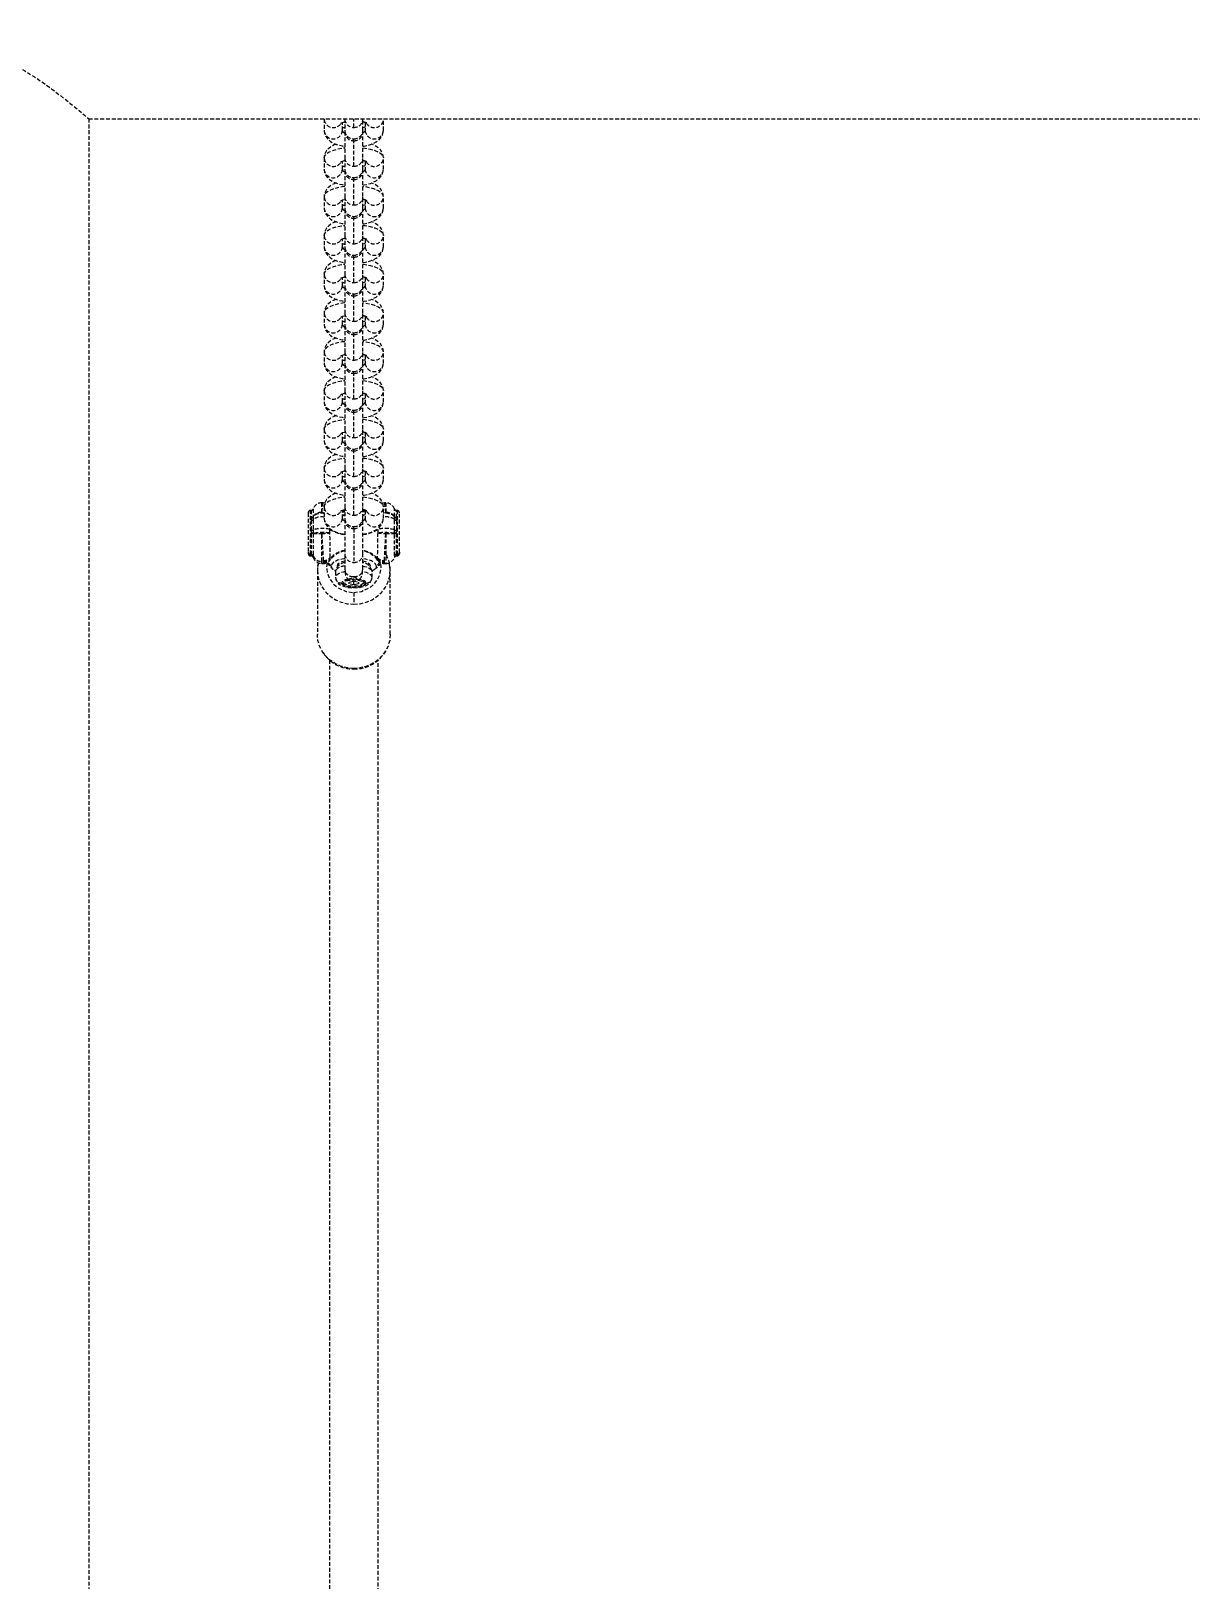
# Model space of a CAD drawing. Header units: millimetres. Extents: x -6713 to 5148, y -2591 to 1587.
# Drawn here: x -958 to -576, y 186 to 696 of the extents above; entities that cross this region are included whole.
import ezdxf

# ---------------------------------------------------------------- set-up
doc = ezdxf.new("R2010")
doc.units = ezdxf.units.MM
doc.linetypes.add('HIDDEN', pattern=[1.905, 1.27, -0.635])
for name, color, linetype in [('DIKOM_ОБЪЕКТ', 7, 'Continuous'), ('DIKOM_РАЗМЕР_ЗОНА', 7, 'Continuous'), ('DIKOM_РАЗМЕР_ОБЪЕКТА', 7, 'Continuous')]:
    doc.layers.add(name, color=color, linetype=linetype)
doc.styles.add('style1', font='arialbd.ttf', dxfattribs={"width": 0.8})
doc.dimstyles.new('1-50', dxfattribs={"dimtxt": 300, "dimasz": 200, "dimexe": 100, "dimexo": 0, "dimgap": 100, "dimtad": 1, "dimtxsty": 'style1', "dimcen": 200, "dimclrd": 7, "dimclre": 7, "dimclrt": 7, "dimadec": 1, "dimazin": 2, "dimtfac": 1, "dimtmove": 0, "dimatfit": 2, "dimfxl": 0, "dimlwd": 25, "dimlwe": 18, "dimarcsym": 0})

# ---------------------------------------------------------------- blocks, each defined once
blk = doc.blocks.new('*D0')
at = {"layer": 'Defpoints', "color": 0, "transparency": 16777216}
for p in [(-5474.61, 1436.5), (3266.41, 1436.5), (3451.12, -1263.5)]:
    blk.add_point(p, dxfattribs=at)
at = {"layer": 'DIKOM_РАЗМЕР_ОБЪЕКТА', "color": 7, "lineweight": 18, "transparency": 16777216}
for p, q in [((3266.41, 1436.5), (-5574.61, 1436.5)), ((3451.12, -1263.5), (-5574.61, -1263.5))]:
    blk.add_line(p, q, dxfattribs=at)
at = {"layer": 'DIKOM_РАЗМЕР_ОБЪЕКТА', "color": 7, "lineweight": 25, "transparency": 16777216}
blk.add_line((-5474.61, -1063.5), (-5474.61, 1236.5), dxfattribs=at)
at = {"layer": 'DIKOM_РАЗМЕР_ОБЪЕКТА', "color": 7, "transparency": 16777216}
for points in [[(-5507.94, 1236.5), (-5441.28, 1236.5), (-5474.61, 1436.5)], [(-5507.94, -1063.5), (-5441.28, -1063.5), (-5474.61, -1263.5)]]:
    blk.add_solid(points, dxfattribs=at)
at = {"layer": 'DIKOM_РАЗМЕР_ОБЪЕКТА', "color": 7, "transparency": 16777216, "insert": (-5753.31, 29.27), "char_height": 300, "attachment_point": 5, "rotation": 90, "style": 'style1'}
blk.add_mtext('{\\fArial|b0|i0|c204|p34;\\H1.16667x;2700}', dxfattribs=at)
blk = doc.blocks.new('*D2')
at = {"layer": 'Defpoints', "color": 0, "transparency": 16777216}
for p in [(-4851.5, 438.4), (5148.5, 234.63), (-4851.5, -2490.97)]:
    blk.add_point(p, dxfattribs=at)
at = {"layer": 'DIKOM_РАЗМЕР_ЗОНА', "color": 7, "lineweight": 18, "transparency": 16777216}
for p, q in [((-4851.5, 438.4), (-4851.5, -2590.97)), ((5148.5, 234.63), (5148.5, -2590.97))]:
    blk.add_line(p, q, dxfattribs=at)
at = {"layer": 'DIKOM_РАЗМЕР_ЗОНА', "color": 7, "lineweight": 25, "transparency": 16777216}
blk.add_line((4948.5, -2490.97), (-4651.5, -2490.97), dxfattribs=at)
at = {"layer": 'DIKOM_РАЗМЕР_ЗОНА', "color": 7, "transparency": 16777216}
for points in [[(-4651.5, -2457.64), (-4651.5, -2524.31), (-4851.5, -2490.97)], [(4948.5, -2457.64), (4948.5, -2524.31), (5148.5, -2490.97)]]:
    blk.add_solid(points, dxfattribs=at)
at = {"layer": 'DIKOM_РАЗМЕР_ЗОНА', "color": 7, "transparency": 16777216, "insert": (187.27, -2212.27), "char_height": 300, "attachment_point": 5, "style": 'style1'}
blk.add_mtext('{\\fArial|b0|i0|c204|p34;\\H1.16667x;10000}', dxfattribs=at)

msp = doc.modelspace()

# ---------------------------------------------------------------- linework, layer by layer
at = {"layer": 'DIKOM_ОБЪЕКТ', "color": 7, "linetype": 'HIDDEN', "lineweight": 15}
for p, q in [((-938.794, 667), (1210.5, 667)), ((-938.794, 667), (-938.794, -494)), ((-861.245, 667), (-861.25, 666.885)), ((-861.25, 666.885), (-861.25, 663.122)), ((-855.25, 663.122), (-855.25, 665.771)), ((-854.5, 666.962), (-854.5, 663.199)), ((-854.5, 663.199), (-854.5, 662.751)), ((-851.5, 664.161), (-851.5, 667)), ((-848.5, 663.199), (-848.5, 666.962)), ((-848.5, 662.751), (-848.5, 663.199)), ((-847.75, 665.77), (-847.75, 663.122)), ((-841.75, 666.885), (-841.755, 667)), ((-841.75, 663.122), (-841.75, 666.885)), ((-854.5, 662.751), (-854.5, 654.186)), ((-851.5, 659.751), (-851.5, 660.398)), ((-851.5, 651.385), (-851.5, 659.747)), ((-848.5, 654.186), (-848.5, 662.751)), ((-861.25, 654.109), (-861.25, 650.346)), ((-855.25, 650.346), (-855.25, 652.995)), ((-854.5, 654.186), (-854.5, 650.423)), ((-848.5, 650.423), (-848.5, 654.186)), ((-847.75, 652.994), (-847.75, 650.346)), ((-841.75, 650.346), (-841.75, 654.109)), ((-854.5, 650.423), (-854.5, 649.975)), ((-854.5, 649.982), (-854.5, 641.41)), ((-848.5, 649.975), (-848.5, 650.423)), ((-848.5, 641.41), (-848.5, 649.996)), ((-851.5, 646.975), (-851.5, 647.622)), ((-851.5, 638.609), (-851.5, 646.971)), ((-861.25, 641.333), (-861.25, 637.57)), ((-855.25, 637.57), (-855.25, 640.22)), ((-854.5, 641.41), (-854.5, 637.647)), ((-854.5, 637.647), (-854.5, 637.199)), ((-848.5, 637.647), (-848.5, 641.41)), ((-848.5, 637.199), (-848.5, 637.647)), ((-847.75, 640.218), (-847.75, 637.57)), ((-841.75, 637.57), (-841.75, 641.333)), ((-854.5, 637.206), (-854.5, 628.634)), ((-851.5, 634.199), (-851.5, 634.847)), ((-851.5, 625.834), (-851.5, 634.195)), ((-848.5, 628.634), (-848.5, 637.22)), ((-861.25, 628.557), (-861.25, 624.794)), ((-855.25, 624.794), (-855.25, 627.444)), ((-854.5, 628.634), (-854.5, 624.872)), ((-848.5, 624.872), (-848.5, 628.634)), ((-847.75, 627.443), (-847.75, 624.794)), ((-841.75, 624.794), (-841.75, 628.557)), ((-854.5, 624.872), (-854.5, 624.423)), ((-854.5, 624.43), (-854.5, 615.859)), ((-848.5, 624.423), (-848.5, 624.872)), ((-848.5, 615.859), (-848.5, 624.445)), ((-851.5, 621.423), (-851.5, 622.071)), ((-851.5, 613.058), (-851.5, 621.42)), ((-861.25, 615.781), (-861.25, 612.018)), ((-855.25, 612.018), (-855.25, 614.668)), ((-854.5, 615.859), (-854.5, 612.096)), ((-854.5, 612.096), (-854.5, 611.647)), ((-848.5, 612.096), (-848.5, 615.859)), ((-848.5, 611.647), (-848.5, 612.096)), ((-847.75, 614.667), (-847.75, 612.018)), ((-841.75, 612.018), (-841.75, 615.781)), ((-854.5, 611.647), (-854.5, 603.083)), ((-851.5, 608.647), (-851.5, 609.295)), ((-851.5, 600.282), (-851.5, 608.644)), ((-848.5, 603.083), (-848.5, 611.647)), ((-861.25, 603.005), (-861.25, 599.243)), ((-855.25, 599.243), (-855.25, 601.892)), ((-854.5, 603.083), (-854.5, 599.32)), ((-848.5, 599.32), (-848.5, 603.083)), ((-847.75, 601.891), (-847.75, 599.243)), ((-841.75, 599.243), (-841.75, 603.005)), ((-854.5, 599.32), (-854.5, 598.872)), ((-854.5, 598.879), (-854.5, 590.307)), ((-848.5, 598.872), (-848.5, 599.32)), ((-848.5, 590.307), (-848.5, 598.893)), ((-851.5, 595.872), (-851.5, 596.519)), ((-851.5, 587.506), (-851.5, 595.868)), ((-861.25, 590.23), (-861.25, 586.467)), ((-855.25, 586.467), (-855.25, 589.116)), ((-854.5, 590.307), (-854.5, 586.544)), ((-854.5, 586.544), (-854.5, 586.096)), ((-848.5, 586.544), (-848.5, 590.307)), ((-848.5, 586.096), (-848.5, 586.544)), ((-847.75, 589.115), (-847.75, 586.467)), ((-841.75, 586.467), (-841.75, 590.23)), ((-854.5, 586.103), (-854.5, 577.531)), ((-851.5, 583.096), (-851.5, 583.743)), ((-851.5, 574.73), (-851.5, 583.092)), ((-848.5, 577.531), (-848.5, 586.117)), ((-861.25, 577.454), (-861.25, 573.691)), ((-855.25, 573.691), (-855.25, 576.34)), ((-854.5, 577.531), (-854.5, 573.768)), ((-848.5, 573.768), (-848.5, 577.531)), ((-847.75, 576.339), (-847.75, 573.691)), ((-841.75, 573.691), (-841.75, 577.454)), ((-854.5, 573.768), (-854.5, 573.32)), ((-854.5, 573.327), (-854.5, 564.755)), ((-848.5, 573.32), (-848.5, 573.768)), ((-848.5, 564.755), (-848.5, 573.341)), ((-851.5, 570.32), (-851.5, 570.968)), ((-851.5, 561.955), (-851.5, 570.316)), ((-861.25, 564.678), (-861.25, 560.915)), ((-855.25, 560.915), (-855.25, 563.565)), ((-854.5, 564.755), (-854.5, 560.992)), ((-848.5, 560.992), (-848.5, 564.755)), ((-847.75, 563.564), (-847.75, 560.915)), ((-841.75, 560.915), (-841.75, 564.678)), ((-854.5, 560.992), (-854.5, 560.544)), ((-854.5, 560.551), (-854.5, 551.979)), ((-851.5, 557.544), (-851.5, 558.192)), ((-851.5, 549.179), (-851.5, 557.541)), ((-848.5, 560.544), (-848.5, 560.992)), ((-848.5, 551.979), (-848.5, 560.566)), ((-861.25, 551.902), (-861.25, 548.139)), ((-854.5, 551.979), (-854.5, 548.217)), ((-848.5, 548.217), (-848.5, 551.979)), ((-841.75, 548.139), (-841.75, 551.902)), ((-855.25, 548.139), (-855.25, 550.789)), ((-854.5, 548.217), (-854.5, 547.768)), ((-854.5, 547.775), (-854.5, 539.204)), ((-848.5, 547.768), (-848.5, 548.217)), ((-848.5, 539.204), (-848.5, 547.79)), ((-847.75, 550.788), (-847.75, 548.139)), ((-851.5, 544.768), (-851.5, 545.416)), ((-851.5, 536.403), (-851.5, 544.765)), ((-866.5, 537.145), (-866.5, 524.17)), ((-865.577, 537.972), (-865.75, 537.972)), ((-865.75, 523.47), (-865.75, 537.972)), ((-865.577, 537.972), (-865.577, 535.569)), ((-865.577, 535.569), (-865.577, 535.52)), ((-865.577, 535.52), (-865.556, 534.692)), ((-864.87, 535.866), (-864.87, 535.909)), ((-864.87, 535.866), (-864.858, 534.971)), ((-861.559, 540.472), (-862.042, 540.472)), ((-862.042, 537.269), (-862.042, 540.472)), ((-861.011, 540.398), (-861.652, 540.472)), ((-861.25, 539.126), (-861.25, 535.364)), ((-855.25, 535.364), (-855.25, 538.013)), ((-854.5, 537.533), (-855.25, 537.259)), ((-854.849, 536.36), (-854.5, 536.438)), ((-854.834, 538.141), (-854.5, 538.135)), ((-854.5, 539.204), (-854.5, 535.441)), ((-848.5, 535.441), (-848.5, 539.204)), ((-848.5, 537.904), (-848.357, 537.836)), ((-848.5, 537.876), (-848.357, 537.836)), ((-848.5, 536.438), (-848.155, 536.36)), ((-848.357, 537.836), (-847.75, 537.773)), ((-847.75, 538.012), (-847.75, 535.364)), ((-841.348, 540.472), (-841.999, 540.397)), ((-841.75, 535.364), (-841.75, 539.126)), ((-841.75, 537.151), (-840.958, 537.269)), ((-840.958, 540.472), (-841.441, 540.472)), ((-840.958, 540.472), (-840.958, 537.269)), ((-838.142, 534.971), (-838.13, 535.866)), ((-838.13, 535.909), (-838.13, 538.404)), ((-838.13, 535.909), (-838.13, 535.866)), ((-837.444, 534.692), (-837.423, 535.52)), ((-837.25, 537.972), (-837.423, 537.972)), ((-837.423, 535.569), (-837.423, 537.972)), ((-837.423, 535.52), (-837.423, 535.569)), ((-837.25, 537.972), (-837.25, 523.47)), ((-836.5, 524.17), (-836.5, 537.145)), ((-865.556, 531.484), (-865.577, 530.431)), ((-865.577, 530.431), (-865.577, 530.365)), ((-864.858, 531.536), (-864.87, 530.416)), ((-864.87, 530.357), (-864.87, 530.416)), ((-859.371, 530.555), (-859.367, 531.718)), ((-854.5, 535.441), (-854.5, 534.992)), ((-854.5, 534.992), (-854.5, 523.646)), ((-851.5, 531.992), (-851.5, 532.64)), ((-851.5, 531.998), (-851.5, 520.846)), ((-848.5, 534.992), (-848.5, 535.441)), ((-848.5, 523.646), (-848.5, 534.992)), ((-843.633, 531.718), (-843.629, 530.555)), ((-838.13, 530.416), (-838.142, 531.536)), ((-838.13, 530.416), (-838.13, 530.357)), ((-837.423, 530.431), (-837.444, 531.484)), ((-837.423, 530.365), (-837.423, 530.431)), ((-865.577, 530.365), (-865.577, 523.47)), ((-862.042, 521.136), (-862.042, 530.329)), ((-840.958, 530.329), (-840.958, 520.472)), ((-838.13, 523.003), (-838.13, 530.357)), ((-837.423, 523.47), (-837.423, 530.365)), ((-866.5, 524.17), (-866.5, 523.745)), ((-865.75, 522.972), (-865.75, 523.47)), ((-865.75, 522.972), (-865.577, 522.972)), ((-865.577, 523.47), (-865.577, 522.972)), ((-862.042, 520.472), (-862.042, 521.136)), ((-862.042, 520.472), (-861.559, 520.472)), ((-861.573, 521.417), (-861.561, 521.136)), ((-861.561, 521.136), (-861.573, 520.903)), ((-859.251, 521.697), (-859.25, 521.717)), ((-859.25, 521.717), (-859.243, 521.947)), ((-859.243, 522.158), (-859.243, 522.45)), ((-859.243, 521.947), (-859.243, 522.158)), ((-854.5, 523.646), (-854.5, 518.7)), ((-848.5, 518.7), (-848.5, 523.646)), ((-843.757, 522.45), (-843.757, 522.158)), ((-843.757, 522.158), (-843.757, 521.947)), ((-843.757, 521.947), (-843.75, 521.718)), ((-843.75, 521.718), (-843.749, 521.698)), ((-841.441, 520.472), (-840.958, 520.472)), ((-841.439, 521.136), (-841.427, 521.417)), ((-841.427, 520.903), (-841.439, 521.136)), ((-839.731, 519.872), (-839.849, 520.694)), ((-838.13, 523.003), (-838.13, 522.476)), ((-837.423, 523.47), (-837.423, 522.972)), ((-837.423, 522.972), (-837.25, 522.972)), ((-837.25, 523.47), (-837.25, 522.972)), ((-836.5, 524.17), (-836.5, 523.745)), ((-863.405, 519.164), (-863.5, 518.251)), ((-863.5, 518.251), (-863.5, 497.108)), ((-857.5, 517.771), (-857.447, 518.056)), ((-857.5, 517.771), (-857.5, 515.904)), ((-854.5, 518.7), (-854.328, 517.8)), ((-848.672, 517.8), (-848.5, 518.7)), ((-846.5, 520.105), (-846.538, 519.884)), ((-846.076, 519.311), (-846, 519.638)), ((-845.554, 518.058), (-845.5, 517.771)), ((-845.5, 515.904), (-845.5, 517.771)), ((-839.5, 518.251), (-839.731, 519.872)), ((-839.5, 497.108), (-839.5, 518.251)), ((-853, 514.347), (-851.5, 514.657)), ((-853, 513.726), (-853, 514.347)), ((-851.5, 513.416), (-853, 513.726)), ((-851.5, 514.657), (-850, 514.347)), ((-851.5, 513.416), (-851.5, 514.657)), ((-850, 513.726), (-851.5, 513.416)), ((-850, 514.347), (-850, 513.726)), ((-859.5, 488.69), (-859.5, 126.353)), ((-843.5, 126.353), (-843.5, 488.624))]:
    msp.add_line(p, q, dxfattribs=at)
at = {"layer": 'DIKOM_ОБЪЕКТ', "color": 7, "linetype": 'HIDDEN', "lineweight": 15, "flags": 128}
for points in [[(-976.794, 688.343), (-973.016, 688.037), (-969.238, 687.141), (-964.364, 685.218), (-959.777, 682.763), (-956.66, 680.814), (-953.719, 678.809), (-950.92, 676.777), (-948.319, 674.797), (-944.856, 672.05), (-941.981, 669.689), (-940.281, 668.263), (-939.177, 667.326), (-938.794, 667)], [(-861.25, 663.203), (-861.25, 663.136), (-861.25, 663.124), (-861.25, 663.123), (-861.25, 663.122), (-861.25, 663.122), (-861.25, 663.122), (-861.25, 663.112), (-861.108, 662.082), (-860.702, 661.121), (-860.053, 660.264), (-859.158, 659.513), (-858.062, 658.902), (-856.627, 658.373), (-855.352, 658.062), (-854.5, 657.92)], [(-855.767, 665.545), (-855.771, 665.541), (-855.576, 665.644), (-855.17, 665.803), (-854.593, 665.968), (-854.5, 665.987)], [(-847.75, 664.237), (-848.11, 664.117), (-848.5, 664.024)], [(-848.5, 657.923), (-848.098, 657.98), (-847.066, 658.189), (-846.036, 658.477), (-845.044, 658.854), (-844.101, 659.345), (-843.24, 659.981), (-842.546, 660.741), (-842.056, 661.608), (-841.79, 662.565), (-841.76, 662.847), (-841.752, 662.986), (-841.751, 663.054), (-841.75, 663.088), (-841.75, 663.105), (-841.75, 663.114), (-841.75, 663.118), (-841.75, 663.12), (-841.75, 663.121), (-841.75, 663.122), (-841.75, 663.122), (-841.75, 663.122), (-841.75, 663.122), (-841.75, 663.122), (-841.75, 663.122), (-841.75, 663.122)], [(-847.75, 663.122), (-847.822, 662.86), (-848.035, 662.607), (-848.382, 662.375), (-848.5, 662.315)], [(-857.305, 658.623), (-857.956, 658.376), (-858.899, 657.885), (-859.76, 657.249), (-860.454, 656.489), (-860.944, 655.622), (-861.21, 654.665), (-861.25, 654.109)], [(-841.75, 654.109), (-841.817, 654.826), (-842.142, 655.815), (-842.715, 656.706), (-843.53, 657.491), (-844.585, 658.157), (-845.601, 658.602), (-845.661, 658.62)], [(-861.25, 654.109), (-861.063, 654.79), (-860.508, 655.446), (-859.607, 656.05), (-858.394, 656.579), (-856.917, 657.014), (-855.231, 657.337), (-854.5, 657.433)], [(-855.767, 652.769), (-855.771, 652.765), (-855.576, 652.868), (-855.17, 653.027), (-854.593, 653.192), (-854.5, 653.211)], [(-848.5, 657.433), (-847.769, 657.337), (-846.083, 657.014), (-844.606, 656.579), (-843.393, 656.05), (-842.492, 655.446), (-841.937, 654.79), (-841.75, 654.109)], [(-861.25, 650.427), (-861.25, 650.36), (-861.25, 650.348), (-861.25, 650.347), (-861.25, 650.346), (-861.25, 650.346), (-861.25, 650.346), (-861.25, 650.337), (-861.108, 649.306), (-860.702, 648.345), (-860.053, 647.488), (-859.158, 646.737), (-858.062, 646.126), (-856.627, 645.597), (-855.352, 645.287), (-854.5, 645.145)], [(-855.25, 650.346), (-855.178, 650.084), (-854.965, 649.832), (-854.618, 649.599), (-854.477, 649.528)], [(-847.75, 651.461), (-848.11, 651.341), (-848.5, 651.248)], [(-848.5, 645.147), (-848.098, 645.204), (-847.066, 645.413), (-846.036, 645.702), (-845.044, 646.078), (-844.101, 646.569), (-843.24, 647.205), (-842.546, 647.965), (-842.056, 648.833), (-841.79, 649.789), (-841.76, 650.071), (-841.752, 650.21), (-841.751, 650.278), (-841.75, 650.313), (-841.75, 650.33), (-841.75, 650.338), (-841.75, 650.342), (-841.75, 650.345), (-841.75, 650.346), (-841.75, 650.346), (-841.75, 650.346), (-841.75, 650.346), (-841.75, 650.346), (-841.75, 650.346), (-841.75, 650.346), (-841.75, 650.346)], [(-857.305, 645.847), (-857.956, 645.6), (-858.899, 645.109), (-859.76, 644.474), (-860.454, 643.713), (-860.944, 642.846), (-861.21, 641.889), (-861.25, 641.333)], [(-854.5, 644.657), (-855.231, 644.561), (-856.917, 644.238), (-858.394, 643.804), (-859.607, 643.274), (-860.508, 642.67), (-861.063, 642.015), (-861.25, 641.333)], [(-841.75, 641.333), (-841.937, 642.015), (-842.492, 642.67), (-843.393, 643.274), (-844.606, 643.804), (-846.083, 644.238), (-847.769, 644.561), (-848.5, 644.657)], [(-841.75, 641.333), (-841.817, 642.05), (-842.142, 643.039), (-842.715, 643.93), (-843.53, 644.715), (-844.585, 645.381), (-845.601, 645.826), (-845.661, 645.844)], [(-861.25, 637.651), (-861.25, 637.584), (-861.25, 637.573), (-861.25, 637.571), (-861.25, 637.57), (-861.25, 637.57), (-861.25, 637.57), (-861.25, 637.561), (-861.108, 636.53), (-860.702, 635.57), (-860.053, 634.712), (-859.158, 633.961), (-858.062, 633.351), (-856.627, 632.822), (-855.352, 632.511), (-854.5, 632.369)], [(-855.767, 639.993), (-855.771, 639.989), (-855.576, 640.092), (-855.17, 640.251), (-854.593, 640.417), (-854.5, 640.436)], [(-847.75, 637.57), (-847.822, 637.308), (-848.035, 637.056), (-848.382, 636.823), (-848.524, 636.752)], [(-847.75, 638.685), (-848.11, 638.565), (-848.5, 638.473)], [(-848.5, 632.372), (-848.098, 632.428), (-847.066, 632.638), (-846.036, 632.926), (-845.044, 633.303), (-844.101, 633.794), (-843.24, 634.429), (-842.546, 635.19), (-842.056, 636.057), (-841.79, 637.014), (-841.76, 637.295), (-841.752, 637.434), (-841.751, 637.503), (-841.75, 637.537), (-841.75, 637.554), (-841.75, 637.562), (-841.75, 637.567), (-841.75, 637.569), (-841.75, 637.57), (-841.75, 637.57), (-841.75, 637.57), (-841.75, 637.57), (-841.75, 637.57), (-841.75, 637.57), (-841.75, 637.571), (-841.75, 637.571)], [(-857.305, 633.072), (-857.956, 632.825), (-858.899, 632.333), (-859.76, 631.698), (-860.454, 630.938), (-860.944, 630.07), (-861.21, 629.113), (-861.25, 628.557)], [(-841.75, 628.557), (-841.817, 629.274), (-842.142, 630.263), (-842.715, 631.155), (-843.53, 631.939), (-844.585, 632.606), (-845.601, 633.05), (-845.661, 633.068)], [(-861.25, 628.557), (-861.063, 629.239), (-860.508, 629.894), (-859.607, 630.498), (-858.394, 631.028), (-856.917, 631.462), (-855.231, 631.785), (-854.5, 631.882)], [(-855.767, 627.217), (-855.771, 627.213), (-855.576, 627.316), (-855.17, 627.475), (-854.593, 627.641), (-854.5, 627.66)], [(-848.5, 631.882), (-847.769, 631.785), (-846.083, 631.462), (-844.606, 631.028), (-843.393, 630.498), (-842.492, 629.894), (-841.937, 629.239), (-841.75, 628.557)], [(-861.25, 624.875), (-861.25, 624.809), (-861.25, 624.797), (-861.25, 624.795), (-861.25, 624.794), (-861.25, 624.794), (-861.25, 624.794), (-861.25, 624.785), (-861.108, 623.754), (-860.702, 622.794), (-860.053, 621.936), (-859.158, 621.185), (-858.062, 620.575), (-856.627, 620.046), (-855.352, 619.735), (-854.5, 619.593)], [(-855.25, 624.794), (-855.178, 624.532), (-854.965, 624.28), (-854.618, 624.048), (-854.477, 623.977)], [(-847.75, 625.91), (-848.11, 625.789), (-848.5, 625.697)], [(-848.5, 619.596), (-848.098, 619.652), (-847.066, 619.862), (-846.036, 620.15), (-845.044, 620.527), (-844.101, 621.018), (-843.24, 621.654), (-842.546, 622.414), (-842.056, 623.281), (-841.79, 624.238), (-841.76, 624.52), (-841.752, 624.658), (-841.751, 624.727), (-841.75, 624.761), (-841.75, 624.778), (-841.75, 624.787), (-841.75, 624.791), (-841.75, 624.793), (-841.75, 624.794), (-841.75, 624.794), (-841.75, 624.794), (-841.75, 624.794), (-841.75, 624.794), (-841.75, 624.794), (-841.75, 624.795), (-841.75, 624.795)], [(-857.305, 620.296), (-857.956, 620.049), (-858.899, 619.558), (-859.76, 618.922), (-860.454, 618.162), (-860.944, 617.295), (-861.21, 616.338), (-861.25, 615.781)], [(-861.25, 615.781), (-861.063, 616.463), (-860.508, 617.118), (-859.607, 617.722), (-858.394, 618.252), (-856.917, 618.687), (-855.231, 619.009), (-854.5, 619.106)], [(-848.5, 619.106), (-847.769, 619.009), (-846.083, 618.687), (-844.606, 618.252), (-843.393, 617.722), (-842.492, 617.118), (-841.937, 616.463), (-841.75, 615.781)], [(-841.75, 615.781), (-841.817, 616.499), (-842.142, 617.487), (-842.715, 618.379), (-843.53, 619.163), (-844.585, 619.83), (-845.601, 620.274), (-845.661, 620.292)], [(-861.25, 612.099), (-861.25, 612.033), (-861.25, 612.021), (-861.25, 612.019), (-861.25, 612.019), (-861.25, 612.018), (-861.25, 612.018), (-861.25, 612.009), (-861.108, 610.978), (-860.702, 610.018), (-860.053, 609.161), (-859.158, 608.409), (-858.062, 607.799), (-856.627, 607.27), (-855.352, 606.959), (-854.5, 606.817)], [(-855.767, 614.442), (-855.771, 614.437), (-855.576, 614.54), (-855.17, 614.699), (-854.593, 614.865), (-854.5, 614.884)], [(-855.25, 612.018), (-855.178, 611.756), (-854.965, 611.504), (-854.618, 611.272), (-854.5, 611.212)], [(-847.75, 613.134), (-848.11, 613.013), (-848.5, 612.921)], [(-848.5, 606.82), (-848.098, 606.876), (-847.066, 607.086), (-846.036, 607.374), (-845.044, 607.751), (-844.101, 608.242), (-843.24, 608.878), (-842.546, 609.638), (-842.056, 610.505), (-841.79, 611.462), (-841.76, 611.744), (-841.752, 611.882), (-841.751, 611.951), (-841.75, 611.985), (-841.75, 612.002), (-841.75, 612.011), (-841.75, 612.015), (-841.75, 612.017), (-841.75, 612.018), (-841.75, 612.018), (-841.75, 612.018), (-841.75, 612.018), (-841.75, 612.018), (-841.75, 612.018), (-841.75, 612.019), (-841.75, 612.019)], [(-857.305, 607.52), (-857.956, 607.273), (-858.899, 606.782), (-859.76, 606.146), (-860.454, 605.386), (-860.944, 604.519), (-861.21, 603.562), (-861.25, 603.005)], [(-841.75, 603.005), (-841.817, 603.723), (-842.142, 604.711), (-842.715, 605.603), (-843.53, 606.388), (-844.585, 607.054), (-845.601, 607.498), (-845.661, 607.517)], [(-854.5, 606.33), (-855.231, 606.234), (-856.917, 605.911), (-858.394, 605.476), (-859.607, 604.947), (-860.508, 604.343), (-861.063, 603.687), (-861.25, 603.005)], [(-855.767, 601.666), (-855.771, 601.662), (-855.576, 601.764), (-855.17, 601.923), (-854.593, 602.089), (-854.5, 602.108)], [(-841.75, 603.005), (-841.937, 603.687), (-842.492, 604.343), (-843.393, 604.947), (-844.606, 605.476), (-846.083, 605.911), (-847.769, 606.234), (-848.5, 606.33)], [(-861.25, 599.323), (-861.25, 599.257), (-861.25, 599.245), (-861.25, 599.244), (-861.25, 599.243), (-861.25, 599.243), (-861.25, 599.242), (-861.25, 599.233), (-861.108, 598.202), (-860.702, 597.242), (-860.053, 596.385), (-859.158, 595.633), (-858.062, 595.023), (-856.627, 594.494), (-855.352, 594.183), (-854.5, 594.041)], [(-847.75, 599.243), (-847.822, 598.98), (-848.035, 598.728), (-848.382, 598.496), (-848.524, 598.425)], [(-847.75, 600.358), (-848.11, 600.238), (-848.5, 600.145)], [(-848.5, 594.044), (-848.098, 594.101), (-847.066, 594.31), (-846.036, 594.598), (-845.044, 594.975), (-844.101, 595.466), (-843.24, 596.102), (-842.546, 596.862), (-842.056, 597.729), (-841.79, 598.686), (-841.76, 598.968), (-841.752, 599.106), (-841.751, 599.175), (-841.75, 599.209), (-841.75, 599.226), (-841.75, 599.235), (-841.75, 599.239), (-841.75, 599.241), (-841.75, 599.242), (-841.75, 599.242), (-841.75, 599.243), (-841.75, 599.243), (-841.75, 599.243), (-841.75, 599.243), (-841.75, 599.243), (-841.75, 599.243)], [(-857.305, 594.744), (-857.956, 594.497), (-858.899, 594.006), (-859.76, 593.37), (-860.454, 592.61), (-860.944, 591.743), (-861.21, 590.786), (-861.25, 590.23)], [(-854.5, 593.554), (-855.231, 593.458), (-856.917, 593.135), (-858.394, 592.7), (-859.607, 592.171), (-860.508, 591.567), (-861.063, 590.911), (-861.25, 590.23)], [(-841.75, 590.23), (-841.937, 590.911), (-842.492, 591.567), (-843.393, 592.171), (-844.606, 592.7), (-846.083, 593.135), (-847.769, 593.458), (-848.5, 593.554)], [(-841.75, 590.23), (-841.817, 590.947), (-842.142, 591.935), (-842.715, 592.827), (-843.53, 593.612), (-844.585, 594.278), (-845.601, 594.723), (-845.661, 594.741)], [(-861.25, 586.548), (-861.25, 586.481), (-861.25, 586.469), (-861.25, 586.468), (-861.25, 586.467), (-861.25, 586.467), (-861.25, 586.467), (-861.25, 586.457), (-861.108, 585.427), (-860.702, 584.466), (-860.053, 583.609), (-859.158, 582.858), (-858.062, 582.247), (-856.627, 581.718), (-855.352, 581.408), (-854.5, 581.265)], [(-855.767, 588.89), (-855.771, 588.886), (-855.576, 588.989), (-855.17, 589.148), (-854.593, 589.313), (-854.5, 589.332)], [(-847.75, 587.582), (-848.11, 587.462), (-848.5, 587.369)], [(-857.305, 581.968), (-857.956, 581.721), (-858.899, 581.23), (-859.76, 580.594), (-860.454, 579.834), (-860.944, 578.967), (-861.21, 578.01), (-861.25, 577.454)], [(-847.75, 586.467), (-847.822, 586.205), (-848.035, 585.952), (-848.382, 585.72), (-848.524, 585.649)], [(-848.5, 581.268), (-848.098, 581.325), (-847.066, 581.534), (-846.036, 581.823), (-845.044, 582.199), (-844.101, 582.69), (-843.24, 583.326), (-842.546, 584.086), (-842.056, 584.954), (-841.79, 585.91), (-841.76, 586.192), (-841.752, 586.331), (-841.751, 586.399), (-841.75, 586.434), (-841.75, 586.451), (-841.75, 586.459), (-841.75, 586.463), (-841.75, 586.465), (-841.75, 586.467), (-841.75, 586.467), (-841.75, 586.467), (-841.75, 586.467), (-841.75, 586.467), (-841.75, 586.467), (-841.75, 586.467), (-841.75, 586.467)], [(-841.75, 577.454), (-841.817, 578.171), (-842.142, 579.16), (-842.715, 580.051), (-843.53, 580.836), (-844.585, 581.502), (-845.601, 581.947), (-845.661, 581.965)], [(-861.25, 577.454), (-861.063, 578.135), (-860.508, 578.791), (-859.607, 579.395), (-858.394, 579.925), (-856.917, 580.359), (-855.231, 580.682), (-854.5, 580.778)], [(-855.767, 576.114), (-855.771, 576.11), (-855.576, 576.213), (-855.17, 576.372), (-854.593, 576.538), (-854.5, 576.557)], [(-848.5, 580.778), (-847.769, 580.682), (-846.083, 580.359), (-844.606, 579.925), (-843.393, 579.395), (-842.492, 578.791), (-841.937, 578.135), (-841.75, 577.454)], [(-861.25, 573.772), (-861.25, 573.705), (-861.25, 573.693), (-861.25, 573.692), (-861.25, 573.691), (-861.25, 573.691), (-861.25, 573.691), (-861.25, 573.682), (-861.108, 572.651), (-860.702, 571.69), (-860.053, 570.833), (-859.158, 570.082), (-858.062, 569.471), (-856.627, 568.942), (-855.352, 568.632), (-854.5, 568.49)], [(-855.25, 573.691), (-855.178, 573.429), (-854.965, 573.177), (-854.618, 572.944), (-854.477, 572.874)], [(-847.75, 574.806), (-848.11, 574.686), (-848.5, 574.594)], [(-848.5, 568.492), (-848.098, 568.549), (-847.066, 568.759), (-846.036, 569.047), (-845.044, 569.423), (-844.101, 569.915), (-843.24, 570.55), (-842.546, 571.31), (-842.056, 572.178), (-841.79, 573.135), (-841.76, 573.416), (-841.752, 573.555), (-841.751, 573.624), (-841.75, 573.658), (-841.75, 573.675), (-841.75, 573.683), (-841.75, 573.688), (-841.75, 573.69), (-841.75, 573.691), (-841.75, 573.691), (-841.75, 573.691), (-841.75, 573.691), (-841.75, 573.691), (-841.75, 573.691), (-841.75, 573.692), (-841.75, 573.692)], [(-857.305, 569.193), (-857.956, 568.946), (-858.899, 568.454), (-859.76, 567.819), (-860.454, 567.059), (-860.944, 566.191), (-861.21, 565.234), (-861.25, 564.678)], [(-861.25, 564.678), (-861.063, 565.36), (-860.508, 566.015), (-859.607, 566.619), (-858.394, 567.149), (-856.917, 567.583), (-855.231, 567.906), (-854.5, 568.003)], [(-848.5, 568.003), (-847.769, 567.906), (-846.083, 567.583), (-844.606, 567.149), (-843.393, 566.619), (-842.492, 566.015), (-841.937, 565.36), (-841.75, 564.678)], [(-841.75, 564.678), (-841.817, 565.395), (-842.142, 566.384), (-842.715, 567.276), (-843.53, 568.06), (-844.585, 568.726), (-845.601, 569.171), (-845.661, 569.189)], [(-855.767, 563.338), (-855.771, 563.334), (-855.576, 563.437), (-855.17, 563.596), (-854.593, 563.762), (-854.5, 563.781)], [(-847.75, 562.031), (-848.11, 561.91), (-848.5, 561.818)], [(-861.25, 560.996), (-861.25, 560.93), (-861.25, 560.918), (-861.25, 560.916), (-861.25, 560.915), (-861.25, 560.915), (-861.25, 560.915), (-861.25, 560.906), (-861.108, 559.875), (-860.702, 558.915), (-860.053, 558.057), (-859.158, 557.306), (-858.062, 556.696), (-856.627, 556.167), (-855.352, 555.856), (-854.5, 555.714)], [(-857.305, 556.417), (-857.956, 556.17), (-858.899, 555.679), (-859.76, 555.043), (-860.454, 554.283), (-860.944, 553.415), (-861.21, 552.459), (-861.25, 551.902)], [(-855.25, 560.915), (-855.178, 560.653), (-854.965, 560.401), (-854.618, 560.169), (-854.477, 560.098)], [(-848.5, 555.717), (-848.098, 555.773), (-847.066, 555.983), (-846.036, 556.271), (-845.044, 556.648), (-844.101, 557.139), (-843.24, 557.775), (-842.546, 558.535), (-842.056, 559.402), (-841.79, 560.359), (-841.76, 560.64), (-841.752, 560.779), (-841.751, 560.848), (-841.75, 560.882), (-841.75, 560.899), (-841.75, 560.907), (-841.75, 560.912), (-841.75, 560.914), (-841.75, 560.915), (-841.75, 560.915), (-841.75, 560.915), (-841.75, 560.915), (-841.75, 560.915), (-841.75, 560.915), (-841.75, 560.916), (-841.75, 560.916)], [(-841.75, 551.902), (-841.817, 552.62), (-842.142, 553.608), (-842.715, 554.5), (-843.53, 555.284), (-844.585, 555.951), (-845.601, 556.395), (-845.661, 556.413)], [(-861.25, 551.902), (-861.063, 552.584), (-860.508, 553.239), (-859.607, 553.843), (-858.394, 554.373), (-856.917, 554.807), (-855.231, 555.13), (-854.5, 555.227)], [(-855.767, 550.562), (-855.771, 550.558), (-855.576, 550.661), (-855.17, 550.82), (-854.593, 550.986), (-854.5, 551.005)], [(-848.5, 555.227), (-847.769, 555.13), (-846.083, 554.807), (-844.606, 554.373), (-843.393, 553.843), (-842.492, 553.239), (-841.937, 552.584), (-841.75, 551.902)], [(-861.25, 548.22), (-861.25, 548.154), (-861.25, 548.142), (-861.25, 548.14), (-861.25, 548.14), (-861.25, 548.139), (-861.25, 548.139), (-861.25, 548.13), (-861.108, 547.099), (-860.702, 546.139), (-860.053, 545.282), (-859.158, 544.53), (-858.062, 543.92), (-856.627, 543.391), (-855.352, 543.08), (-854.5, 542.938)], [(-855.25, 548.139), (-855.178, 547.877), (-854.965, 547.625), (-854.618, 547.393), (-854.477, 547.322)], [(-847.75, 549.255), (-848.11, 549.134), (-848.5, 549.042)], [(-848.382, 542.957), (-848.098, 542.997), (-847.066, 543.207), (-846.036, 543.495), (-845.044, 543.872), (-844.101, 544.363), (-843.24, 544.999), (-842.546, 545.759), (-842.056, 546.626), (-841.79, 547.583), (-841.76, 547.865), (-841.752, 548.003), (-841.751, 548.072), (-841.75, 548.106), (-841.75, 548.123), (-841.75, 548.132), (-841.75, 548.136), (-841.75, 548.138), (-841.75, 548.139), (-841.75, 548.139), (-841.75, 548.139), (-841.75, 548.139), (-841.75, 548.139), (-841.75, 548.139), (-841.75, 548.14), (-841.75, 548.14)], [(-857.305, 543.641), (-857.956, 543.394), (-858.899, 542.903), (-859.76, 542.267), (-860.454, 541.507), (-860.944, 540.64), (-861.21, 539.683), (-861.25, 539.126)], [(-861.25, 539.126), (-861.063, 539.808), (-860.508, 540.464), (-859.607, 541.068), (-858.394, 541.597), (-856.917, 542.032), (-855.231, 542.354), (-854.5, 542.451)], [(-848.5, 542.451), (-847.769, 542.354), (-846.083, 542.032), (-844.606, 541.597), (-843.393, 541.068), (-842.492, 540.464), (-841.937, 539.808), (-841.75, 539.126)], [(-841.75, 539.126), (-841.817, 539.844), (-842.142, 540.832), (-842.715, 541.724), (-843.53, 542.508), (-844.585, 543.175), (-845.601, 543.619), (-845.661, 543.638)], [(-862.042, 537.269), (-861.631, 537.226), (-861.25, 537.152)], [(-855.767, 537.787), (-855.771, 537.783), (-855.576, 537.885), (-855.17, 538.044), (-854.593, 538.21), (-854.5, 538.229)], [(-855.25, 537.628), (-854.945, 537.741), (-854.5, 537.876)], [(-854.346, 536.317), (-854.685, 536.355), (-855.25, 536.554)], [(-847.75, 536.554), (-848.315, 536.355), (-848.655, 536.317)], [(-847.75, 536.479), (-848.11, 536.358), (-848.435, 536.282)], [(-847.75, 537.356), (-847.806, 537.388), (-848.371, 537.552)], [(-848.357, 537.836), (-847.876, 537.677), (-847.75, 537.628)], [(-840.958, 537.269), (-841.105, 539.027), (-841.24, 540.122), (-841.347, 540.459)], [(-865.556, 534.692), (-865.54, 533.154), (-865.556, 531.484)], [(-864.858, 534.971), (-864.849, 533.318), (-864.858, 531.536)], [(-861.25, 535.444), (-861.25, 535.378), (-861.25, 535.366), (-861.25, 535.365), (-861.25, 535.364), (-861.25, 535.364), (-861.25, 535.363), (-861.25, 535.354), (-861.108, 534.323), (-860.702, 533.363), (-860.053, 532.506), (-859.158, 531.754), (-858.062, 531.144), (-856.627, 530.615), (-855.352, 530.304), (-854.5, 530.162)], [(-855.25, 535.364), (-855.178, 535.101), (-854.965, 534.849), (-854.618, 534.617), (-854.5, 534.557)], [(-848.5, 530.165), (-848.098, 530.221), (-847.066, 530.431), (-846.036, 530.719), (-845.044, 531.096), (-844.101, 531.587), (-843.24, 532.223), (-842.546, 532.983), (-842.056, 533.85), (-841.79, 534.807), (-841.76, 535.089), (-841.752, 535.227), (-841.751, 535.296), (-841.75, 535.33), (-841.75, 535.347), (-841.75, 535.356), (-841.75, 535.36), (-841.75, 535.362), (-841.75, 535.363), (-841.75, 535.363), (-841.75, 535.363), (-841.75, 535.363), (-841.75, 535.364), (-841.75, 535.364), (-841.75, 535.364), (-841.75, 535.364)], [(-838.142, 531.536), (-838.151, 533.33), (-838.142, 534.971)], [(-837.444, 534.692), (-837.46, 533.165), (-837.444, 531.484)], [(-862.042, 530.329), (-861.895, 527.577), (-861.76, 525.052), (-861.649, 522.948), (-861.573, 521.417)], [(-841.427, 521.417), (-841.351, 522.939), (-841.24, 525.046), (-841.105, 527.574), (-840.958, 530.329)], [(-863.187, 520.734), (-863.267, 520.49), (-863.405, 519.164)], [(-861.573, 520.903), (-861.649, 520.473), (-861.655, 520.492)], [(-860.319, 520.676), (-860.5, 519.327), (-860.223, 517.258), (-859.441, 515.373), (-858.281, 513.802), (-856.9, 512.605), (-854.02, 511.26), (-851.5, 510.924)], [(-860.319, 520.676), (-859.495, 519.586), (-858.252, 518.468)], [(-854.5, 522.084), (-854.785, 522.054), (-856.832, 521.528), (-858.277, 520.789), (-858.958, 519.921), (-859, 519.638)], [(-854.5, 521.29), (-855.389, 521.032), (-856.263, 520.624), (-856.813, 520.148), (-857, 519.638), (-856.939, 519.345)], [(-856.438, 519.823), (-856.453, 519.861), (-856.453, 520.349), (-856.31, 520.594)], [(-851.5, 510.924), (-848.98, 511.26), (-846.1, 512.605), (-844.719, 513.802), (-843.559, 515.373), (-842.777, 517.258), (-842.5, 519.327), (-842.682, 520.685)], [(-844, 519.638), (-844.423, 520.528), (-845.643, 521.317), (-847.524, 521.917), (-848.5, 522.061)], [(-846, 519.638), (-846.187, 520.148), (-846.737, 520.624), (-847.611, 521.032), (-848.5, 521.29)], [(-846.69, 520.594), (-846.685, 520.588), (-846.5, 520.105)], [(-841.345, 520.49), (-841.351, 520.473), (-841.427, 520.903)], [(-863.5, 518.251), (-863.318, 516.306), (-862.776, 514.42), (-861.892, 512.65), (-860.693, 511.05), (-859.213, 509.669), (-857.5, 508.549), (-855.604, 507.724), (-853.584, 507.219), (-851.5, 507.048)], [(-859, 519.638), (-858.577, 518.748), (-857.452, 518.021)], [(-854.328, 517.8), (-855.015, 517.646), (-855.637, 517.461), (-856.184, 517.247), (-856.646, 517.009), (-857.015, 516.751), (-857.283, 516.477), (-857.445, 516.193), (-857.5, 515.904)], [(-857.5, 515.904), (-857.434, 515.333), (-857.118, 514.561), (-856.572, 513.903), (-855.815, 513.369), (-854.916, 512.977), (-854.095, 512.745), (-853.413, 512.615), (-852.679, 512.524), (-851.5, 512.47)], [(-853.386, 515.301), (-854.244, 515.08), (-854.931, 514.774), (-855.36, 514.412), (-855.5, 514.037)], [(-848, 514.037), (-848.19, 514.444), (-848.738, 514.807), (-849.586, 515.087), (-850.641, 515.253), (-851.789, 515.287), (-852.906, 515.185), (-853.87, 514.959), (-854.578, 514.634), (-854.952, 514.243), (-854.952, 513.83), (-854.578, 513.44), (-853.87, 513.114), (-852.906, 512.888), (-851.789, 512.787), (-850.641, 512.821), (-849.586, 512.987), (-848.738, 513.266), (-848.19, 513.629), (-848, 514.037)], [(-851.5, 507.048), (-849.416, 507.219), (-847.396, 507.724), (-845.5, 508.549), (-843.787, 509.669), (-842.307, 511.05), (-841.108, 512.65), (-840.224, 514.42), (-839.682, 516.306), (-839.5, 518.251)], [(-851.5, 512.47), (-850.193, 512.536), (-849.69, 512.599), (-848.899, 512.747), (-848.154, 512.953), (-847.427, 513.244), (-846.739, 513.65), (-846.148, 514.193), (-845.731, 514.847), (-845.519, 515.594), (-845.5, 515.904)], [(-847.5, 514.037), (-847.64, 514.412), (-848.069, 514.774), (-848.756, 515.08), (-849.614, 515.301)], [(-845.5, 515.904), (-845.555, 516.193), (-845.717, 516.477), (-845.985, 516.751), (-846.354, 517.009), (-846.816, 517.247), (-847.363, 517.461), (-847.985, 517.646), (-848.672, 517.8)], [(-848.5, 519.633), (-847.985, 519.514), (-847.363, 519.328), (-846.816, 519.115), (-846.354, 518.876), (-845.985, 518.618), (-845.717, 518.344), (-845.555, 518.06), (-845.554, 518.058)], [(-845.604, 518.036), (-844.723, 518.487), (-844.042, 519.356), (-844, 519.638)], [(-855.5, 514.037), (-855.34, 513.635), (-854.7, 513.177), (-854.13, 512.957), (-853.382, 512.772), (-852.485, 512.647), (-851.5, 512.603), (-850.515, 512.647), (-849.618, 512.772), (-848.87, 512.957), (-848.3, 513.177), (-847.66, 513.635), (-847.5, 514.037)], [(-848.5, 514.037), (-848.681, 513.669), (-849.202, 513.346), (-850, 513.106), (-850.979, 512.978), (-852.021, 512.978), (-853, 513.106), (-853.798, 513.346), (-854.319, 513.669), (-854.5, 514.037), (-854.319, 514.404), (-853.798, 514.728), (-853, 514.968), (-852.021, 515.095), (-850.979, 515.095), (-850, 514.968), (-849.202, 514.728), (-848.681, 514.404), (-848.5, 514.037)], [(-851.5, 485.905), (-853.584, 486.075), (-855.604, 486.58), (-857.5, 487.406), (-859.213, 488.526), (-860.693, 489.907), (-861.892, 491.506), (-862.776, 493.276), (-863.318, 495.162), (-863.5, 497.108)], [(-839.5, 497.108), (-839.682, 495.162), (-840.224, 493.276), (-841.108, 491.506), (-842.307, 489.907), (-843.787, 488.526), (-845.5, 487.406), (-847.396, 486.58), (-849.416, 486.075), (-851.5, 485.905)]]:
    msp.add_lwpolyline(points, dxfattribs=at)
at = {"layer": 'DIKOM_ОБЪЕКТ', "color": 7, "linetype": 'HIDDEN', "lineweight": 15}
for centre, radius, start, end in [((-858.233, 667.145), 3.069, 190.60376, 327.05576), ((-858.253, 663.353), 3.012, 185.55334, 355.58978), ((-853.671, 668.261), 4.323, 248.58079, 258.94708), ((-854.109, 663.474), 1.223, 201.11347, 251.37237), ((-851.6, 667.079), 2.919, 186.66978, 271.96829), ((-851.352, 667.03), 2.873, 267.0481, 353.03914), ((-849.197, 661.979), 4.07, 60.92494, 80.13581), ((-844.753, 663.353), 3.012, 185.55334, 355.58978), ((-844.767, 667.145), 3.069, 212.84089, 349.40105), ((-851.648, 663.268), 2.873, 186.96086, 272.9519), ((-851.499, 662.751), 3.002, 180.95946, 271.62748), ((-851.4, 663.316), 2.919, 268.03171, 353.33022), ((-851.5, 662.751), 3, 270, 0), ((-858.233, 654.369), 3.069, 190.60376, 327.05576), ((-851.6, 654.303), 2.919, 186.66978, 271.96829), ((-851.352, 654.255), 2.873, 267.0481, 353.03914), ((-849.197, 649.203), 4.07, 60.92494, 80.13581), ((-844.767, 654.369), 3.069, 212.84089, 349.40105), ((-858.253, 650.577), 3.012, 185.55334, 355.58978), ((-853.671, 655.485), 4.323, 248.58079, 258.94708), ((-851.648, 650.492), 2.873, 186.96086, 272.9519), ((-851.499, 649.975), 3.002, 180.95946, 271.62748), ((-851.4, 650.54), 2.919, 268.03171, 353.33022), ((-851.5, 649.975), 3, 270, 0), ((-848.902, 650.706), 1.239, 287.37388, 338.48199), ((-844.753, 650.577), 3.012, 185.55334, 355.58978), ((-858.233, 641.593), 3.069, 190.60377, 327.05557), ((-858.253, 637.802), 3.012, 185.55334, 355.58978), ((-853.671, 642.709), 4.323, 248.58079, 258.94708), ((-851.6, 641.527), 2.919, 186.66978, 271.96829), ((-851.352, 641.479), 2.873, 267.0481, 353.03914), ((-849.197, 636.427), 4.07, 60.92494, 80.13581), ((-844.753, 637.802), 3.012, 185.55334, 355.58978), ((-844.767, 641.593), 3.069, 212.84089, 349.40105), ((-854.098, 637.93), 1.238, 201.5084, 252.59679), ((-851.648, 637.716), 2.873, 186.96086, 272.9519), ((-851.499, 637.2), 3.002, 180.95946, 271.62748), ((-851.4, 637.764), 2.919, 268.03171, 353.33022), ((-851.5, 637.199), 3, 270, 0), ((-858.233, 628.818), 3.069, 190.60376, 327.05576), ((-851.6, 628.751), 2.919, 186.66978, 271.96829), ((-851.352, 628.703), 2.873, 267.0481, 353.03914), ((-849.197, 623.651), 4.07, 60.92494, 80.13581), ((-844.767, 628.818), 3.069, 212.84089, 349.40105), ((-858.253, 625.026), 3.012, 185.55334, 355.58978), ((-853.671, 629.933), 4.323, 248.58079, 258.94708), ((-851.648, 624.94), 2.873, 186.96086, 272.9519), ((-851.499, 624.424), 3.002, 180.95946, 271.62748), ((-851.4, 624.989), 2.919, 268.03171, 353.33022), ((-851.5, 624.423), 3, 270, 0), ((-848.902, 625.155), 1.239, 287.37388, 338.48199), ((-844.753, 625.026), 3.012, 185.55334, 355.58978), ((-858.233, 616.042), 3.069, 190.60376, 327.05576), ((-858.253, 612.25), 3.012, 185.55334, 355.58978), ((-853.671, 617.158), 4.323, 248.58079, 258.94708), ((-851.6, 615.976), 2.919, 186.66978, 271.96829), ((-851.352, 615.927), 2.873, 267.0481, 353.03914), ((-849.197, 610.875), 4.07, 60.92494, 80.13581), ((-844.753, 612.25), 3.012, 185.55334, 355.58978), ((-844.767, 616.042), 3.069, 212.84089, 349.40105), ((-851.648, 612.164), 2.873, 186.96086, 272.9519), ((-851.499, 611.648), 3.002, 180.95946, 271.62748), ((-851.4, 612.213), 2.919, 268.03171, 353.33022), ((-851.5, 611.647), 3, 270, 0), ((-848.891, 612.371), 1.223, 288.62763, 338.88653), ((-858.233, 603.266), 3.069, 190.60376, 327.05576), ((-851.6, 603.2), 2.919, 186.66978, 271.96829), ((-851.352, 603.151), 2.873, 267.0481, 353.03914), ((-849.197, 598.1), 4.07, 60.92494, 80.13581), ((-844.767, 603.266), 3.069, 212.84089, 349.40105), ((-858.253, 599.474), 3.012, 185.55334, 355.58978), ((-853.671, 604.382), 4.323, 248.58079, 258.94708), ((-854.098, 599.603), 1.238, 201.5084, 252.59679), ((-851.648, 599.389), 2.873, 186.96086, 272.9519), ((-851.499, 598.872), 3.002, 180.95946, 271.62748), ((-851.4, 599.437), 2.919, 268.03171, 353.33022), ((-851.5, 598.872), 3, 270, 0), ((-844.753, 599.474), 3.012, 185.55334, 355.58978), ((-858.233, 590.49), 3.069, 190.60376, 327.05576), ((-853.671, 591.606), 4.323, 248.58079, 258.94708), ((-851.6, 590.424), 2.919, 186.66978, 271.96829), ((-851.352, 590.376), 2.873, 267.0481, 353.03914), ((-849.197, 585.324), 4.07, 60.92494, 80.13581), ((-844.767, 590.49), 3.069, 212.84089, 349.40105), ((-858.253, 586.698), 3.012, 185.55334, 355.58978), ((-854.098, 586.827), 1.238, 201.5084, 252.59679), ((-851.648, 586.613), 2.873, 186.96086, 272.9519), ((-851.499, 586.096), 3.002, 180.95946, 271.62748), ((-851.4, 586.661), 2.919, 268.03171, 353.33022), ((-851.5, 586.096), 3, 270, 0), ((-844.753, 586.698), 3.012, 185.55334, 355.58978), ((-858.233, 577.714), 3.069, 190.60376, 327.05576), ((-851.6, 577.648), 2.919, 186.66978, 271.96829), ((-851.352, 577.6), 2.873, 267.0481, 353.03914), ((-849.197, 572.548), 4.07, 60.92494, 80.13581), ((-844.767, 577.714), 3.069, 212.84089, 349.40105), ((-858.253, 573.923), 3.012, 185.55334, 355.58978), ((-853.671, 578.83), 4.323, 248.58079, 258.94708), ((-851.648, 573.837), 2.873, 186.96086, 272.9519), ((-851.499, 573.321), 3.002, 180.95946, 271.62748), ((-851.4, 573.885), 2.919, 268.03171, 353.33022), ((-851.5, 573.32), 3, 270, 0), ((-848.902, 574.051), 1.239, 287.37388, 338.48199), ((-844.753, 573.923), 3.012, 185.55334, 355.58978), ((-858.233, 564.939), 3.069, 190.60376, 327.05576), ((-853.671, 566.054), 4.323, 248.58079, 258.94708), ((-851.6, 564.872), 2.919, 186.66978, 271.96829), ((-851.352, 564.824), 2.873, 267.0481, 353.03914), ((-849.197, 559.772), 4.07, 60.92494, 80.13581), ((-844.767, 564.938), 3.069, 212.84089, 349.40105), ((-858.253, 561.147), 3.012, 185.55334, 355.58978), ((-851.648, 561.061), 2.873, 186.96086, 272.9519), ((-851.499, 560.545), 3.002, 180.95946, 271.62748), ((-851.4, 561.109), 2.919, 268.03171, 353.33022), ((-851.5, 560.544), 3, 270, 0), ((-848.902, 561.276), 1.239, 287.37388, 338.48199), ((-844.753, 561.147), 3.012, 185.55334, 355.58978), ((-858.233, 552.163), 3.069, 190.60376, 327.05576), ((-851.6, 552.096), 2.919, 186.66978, 271.96829), ((-851.352, 552.048), 2.873, 267.0481, 353.03914), ((-849.197, 546.996), 4.07, 60.92494, 80.13581), ((-844.767, 552.163), 3.069, 212.84089, 349.40105), ((-858.253, 548.371), 3.012, 185.55334, 355.58978), ((-853.671, 553.279), 4.323, 248.58079, 258.94708), ((-851.648, 548.285), 2.873, 186.96086, 272.9519), ((-851.499, 547.769), 3.002, 180.95946, 271.62748), ((-851.4, 548.334), 2.919, 268.03171, 353.33022), ((-851.5, 547.768), 3, 270, 0), ((-848.902, 548.5), 1.239, 287.37388, 338.48199), ((-844.753, 548.371), 3.012, 185.55334, 355.58978), ((-837.442, 536.105), 24.627, 169.44557, 177.29267), ((-865.75, 537.222), 0.75, 90, 180), ((-865.577, 538.722), 0.75, 269.99988, 340.52865), ((-865.513, 536.37), 0.803, 265.38598, 323.10661), ((-865.523, 536.336), 0.817, 266.24945, 323.08138), ((-862.042, 537.473), 2.999, 89.99626, 160.55958), ((-862.3, 534.067), 3.212, 85.40116, 143.15935), ((-862.131, 533.109), 3.927, 77.0292, 134.21836), ((-862.184, 531.062), 4.773, 78.71498, 124.06411), ((-858.233, 539.387), 3.069, 190.60376, 327.05576), ((-853.652, 540.553), 4.378, 248.59558, 259.7772), ((-851.6, 539.321), 2.919, 186.66978, 271.96829), ((-851.352, 539.272), 2.873, 267.0481, 353.03914), ((-849.197, 534.221), 4.07, 60.92494, 80.13581), ((-844.767, 539.387), 3.069, 212.84089, 349.40105), ((-840.869, 533.109), 3.927, 45.78164, 102.9708), ((-840.761, 531.216), 4.625, 55.5123, 102.34472), ((-840.958, 537.472), 3, 19.47122, 90), ((-840.7, 534.066), 3.213, 36.89339, 94.61403), ((-837.423, 538.722), 0.75, 199.47134, 270.00012), ((-837.487, 536.37), 0.803, 216.8934, 274.61403), ((-837.477, 536.336), 0.817, 216.91862, 273.75055), ((-837.25, 537.222), 0.75, 0, 90), ((-866.65, 462.53), 67.909, 88.49794, 89.09456), ((-865.494, 535.592), 0.902, 266.0593, 314.88935), ((-865.396, 534.353), 2.874, 266.79187, 280.78666), ((-861.588, 507.839), 22.823, 84.42579, 98.26821), ((-861.828, 522.552), 9.491, 74.97258, 108.61856), ((-870.766, 650.333), 120.321, 274.15805, 275.43454), ((-858.253, 535.595), 3.012, 185.55334, 355.58978), ((-1181.537, 521.452), 322.295, 0.17745, 1.62025), ((-853.487, 541.254), 11.237, 238.45127, 264.82891), ((-851.648, 535.509), 2.873, 186.96086, 272.9519), ((-851.499, 534.993), 3.002, 180.95946, 271.62748), ((-851.4, 535.558), 2.919, 268.03171, 353.33022), ((-851.5, 534.992), 3, 270, 0), ((-848.891, 535.716), 1.223, 288.62763, 338.88653), ((-849.513, 541.254), 11.237, 275.17109, 301.54873), ((-844.753, 535.595), 3.012, 185.55334, 355.58978), ((-521.445, 521.452), 322.313, 178.37979, 179.82251), ((-841.169, 522.561), 9.484, 71.39089, 105.06292), ((-841.412, 507.839), 22.823, 81.73179, 95.57421), ((-832.234, 650.333), 120.321, 264.56546, 265.84195), ((-837.506, 535.593), 0.902, 225.15542, 273.95571), ((-837.604, 534.351), 2.872, 259.19732, 273.20199), ((-836.35, 462.53), 67.91, 90.90544, 91.50206), ((-865.457, 504.634), 25.731, 88.69273, 90.26741), ((-862.521, 633.163), 102.836, 268.69067, 270.26666), ((-840.479, 633.163), 102.836, 269.73334, 271.30933), ((-837.543, 504.634), 25.731, 89.7326, 91.30727), ((-865.777, 524.199), 0.73, 188.0382, 272.14099), ((-865.75, 523.722), 0.75, 180, 270), ((-865.577, 522.223), 0.75, 19.47695, 90.00055), ((-862.042, 523.473), 3, 199.47818, 270.00305), ((-853.016, 518.25), 10.484, 166.29358, 179.81481), ((-861.654, 523.491), 3.02, 270.03633, 322.75886), ((-861.579, 524.589), 3.172, 270.11414, 317.42262), ((-861.528, 523.931), 3.029, 269.13945, 318.95365), ((-861.535, 524.229), 3.093, 269.52377, 317.83387), ((-853.029, 516.963), 7.797, 100.87789, 143.30161), ((-853.247, 516.845), 8.011, 98.99973, 138.45414), ((-854.207, 517.384), 3.357, 95.00925, 164.9657), ((-851.6, 523.763), 2.919, 186.66978, 271.96829), ((-851.352, 523.715), 2.873, 267.0481, 353.03914), ((-849.753, 516.845), 8.011, 41.54586, 81.00027), ((-849.971, 516.963), 7.797, 36.69839, 79.12211), ((-849.036, 517.176), 3.648, 17.19825, 81.55218), ((-847.687, 523.371), 5.717, 300.93948, 331.10429), ((-841.421, 524.589), 3.172, 222.57481, 269.88461), ((-841.465, 524.228), 3.092, 222.1492, 270.47819), ((-841.472, 523.931), 3.029, 221.04469, 270.85977), ((-841.346, 523.491), 3.019, 217.23756, 269.96621), ((-850.199, 518.209), 10.701, 1.21148, 33.85248), ((-840.958, 523.472), 3, 270, 340.52878), ((-837.423, 522.223), 0.75, 89.99945, 160.52305), ((-837.223, 524.199), 0.73, 267.85901, 351.9618), ((-837.25, 523.722), 0.75, 270, 0), ((-855.573, 515.982), 1.946, 188.0382, 272.14099), ((-854.492, 515.842), 3.791, 90.12359, 141.2149), ((-850.869, 517.617), 3.465, 176.97154, 223.40834), ((-851.737, 519.142), 2.965, 209.05025, 274.58302), ((-854.612, 520.262), 5.127, 283.8362, 307.36572), ((-851.263, 519.142), 2.965, 265.41907, 330.94215), ((-848.892, 519.185), 3.974, 228.98376, 259.52779), ((-852.131, 517.617), 3.465, 316.59165, 3.02845), ((-847.427, 515.982), 1.946, 267.85901, 351.9618), ((-851.638, 497.728), 12.023, 212.90455, 270.65595), ((-851.331, 497.665), 11.961, 269.18925, 330.47333)]:
    msp.add_arc(centre, radius, start, end, dxfattribs=at)
for points, knots in [([(-864.87, 538.424), (-864.87, 538.375), (-864.87, 538.275), (-864.87, 537.336), (-864.87, 536.363), (-864.87, 535.909)], [0, 0, 0, 0, 0.337178, 0.6908176, 1, 1, 1, 1]), ([(-864.87, 530.357), (-864.87, 529.487), (-864.87, 527.706), (-864.87, 525.508), (-864.87, 523.889), (-864.87, 523.294), (-864.87, 523.003)], [0, 0, 0, 0, 0.2744702, 0.5613569, 0.7855295, 1, 1, 1, 1]), ([(-865.577, 523.47), (-865.493, 523.462), (-865.32, 523.446), (-865.107, 523.328), (-864.952, 523.175), (-864.897, 523.06), (-864.87, 523.003)], [0, 0, 0, 0, 0.274077, 0.5614557, 0.7859227, 1, 1, 1, 1]), ([(-864.87, 523.003), (-864.727, 522.716), (-864.432, 522.128), (-863.671, 521.535), (-862.845, 521.193), (-862.305, 521.155), (-862.042, 521.136)], [0, 0, 0, 0, 0.274077, 0.5614557, 0.7859227, 1, 1, 1, 1]), ([(-864.87, 523.003), (-864.87, 522.693), (-864.87, 522.362), (-864.87, 522.492), (-864.87, 522.501)], [0, 0, 0, 0, 0.9380919, 1, 1, 1, 1]), ([(-837.423, 523.47), (-837.507, 523.462), (-837.68, 523.446), (-837.893, 523.328), (-838.048, 523.175), (-838.103, 523.06), (-838.13, 523.003)], [0, 0, 0, 0, 0.274077, 0.5614557, 0.7859227, 1, 1, 1, 1]), ([(-851.5, 510.924), (-851.5, 510.508), (-851.5, 509.643), (-851.5, 508.413), (-851.5, 507.504), (-851.5, 507.196), (-851.5, 507.048)], [0, 0, 0, 0, 0.2702613, 0.5624294, 0.7897364, 1, 1, 1, 1])]:
    msp.add_open_spline(points, degree=3, knots=knots, dxfattribs=at)
for points in [[(-859, 519.638), (-860.138, 520.9)], [(-842.903, 520.926), (-844, 519.638)], [(-851.5, 485.905), (-851.5, 485.736)]]:
    msp.add_open_spline(points, degree=1, dxfattribs=at)

# ---------------------------------------------------------------- dimensions: what is measured, and where the dimension line sits
at = {"layer": 'DIKOM_РАЗМЕР_ЗОНА'}
dim = msp.add_linear_dim(base=(-4851.5, -2490.973), p1=(5148.5, 234.628), p2=(-4851.5, 438.398), text='{\\fArial|b0|i0|c204|p34;\\H1.16667x;<>}', dimstyle='1-50', dxfattribs=at)
dim.commit()
dim.dimension.update_dxf_attribs({"geometry": '*D2', "text_midpoint": (187.271, -2490.973), "dimtype": 160})
at = {"layer": 'DIKOM_РАЗМЕР_ОБЪЕКТА'}
dim = msp.add_linear_dim(base=(-5474.611, 1436.5), p1=(3451.123, -1263.5), p2=(3266.406, 1436.5), angle=90, text='{\\fArial|b0|i0|c204|p34;\\H1.16667x;<>}', dimstyle='1-50', dxfattribs=at)
dim.commit()
dim.dimension.update_dxf_attribs({"geometry": '*D0', "text_midpoint": (-5474.611, 29.273), "dimtype": 160})

doc.saveas('drawing.dxf')
